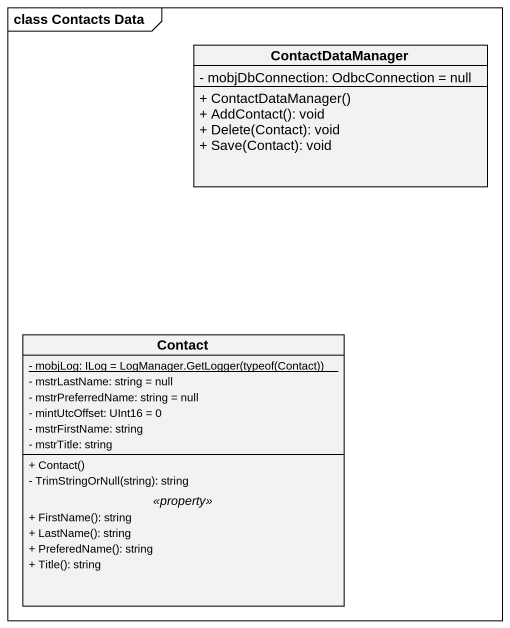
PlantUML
@startuml
mainframe class Contacts Data
hide circle
hide empty members
skinparam classAttributeIconSize 0
class ContactDataManager {
  - mobjDbConnection: OdbcConnection = null
  + ContactDataManager()
  + AddContact(): void
  + Delete(Contact): void
  + Save(Contact): void
}
class Contact {
  {static} {field} - mobjLog: ILog = LogManager.GetLogger(typeof(Contact))
  - mstrLastName: string = null
  - mstrPreferredName: string = null
  - mintUtcOffset: UInt16 = 0
  - mstrFirstName: string
  - mstrTitle: string
  --
  + Contact()
  - TrimStringOrNull(string): string
  .. <<property>> ..
  + FirstName(): string
  + LastName(): string
  + PreferedName(): string
  + Title(): string
}
@enduml
